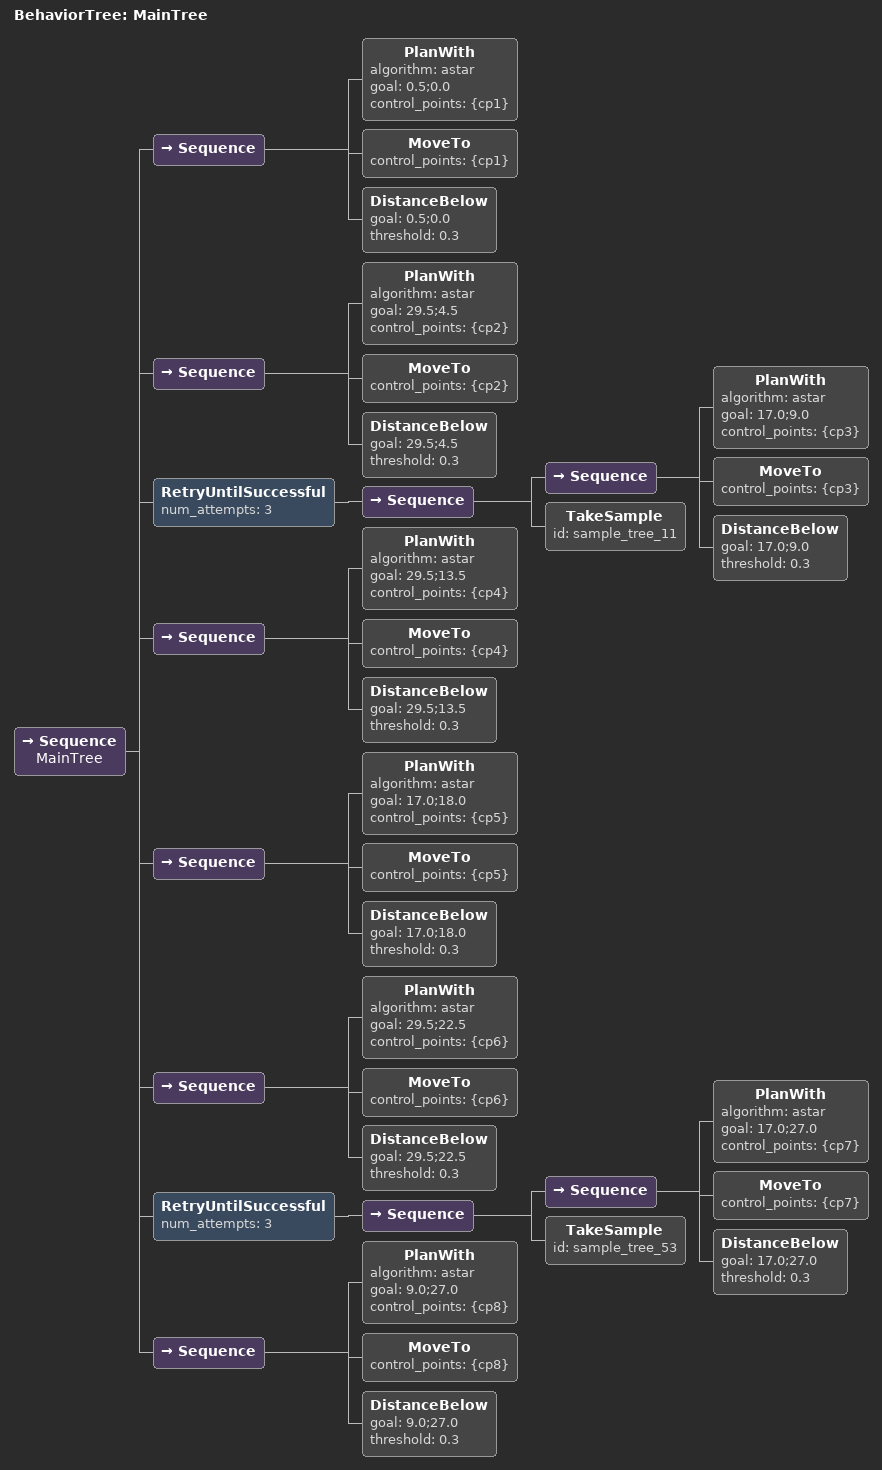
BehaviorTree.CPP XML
<?xml version="1.0"?>
<root BTCPP_format="4" main_tree_to_execute="MainTree">
  <BehaviorTree ID="MainTree">
    <Sequence name="MainTree">
      <!-- move_to_entrance_5: lat=37.266488501443305 lon=-120.42053433807618 -->
      <Sequence>
        <PlanWith algorithm="astar" goal="0.5;0.0" control_points="{cp1}"/>
        <MoveTo control_points="{cp1}"/>
        <DistanceBelow goal="0.5;0.0" threshold="0.3"/>
      </Sequence>
      <!-- move_to_tree_11_row_waypoint: lat=37.26640452995226 lon=-120.42053431151196 -->
      <Sequence>
        <PlanWith algorithm="astar" goal="29.5;4.5" control_points="{cp2}"/>
        <MoveTo control_points="{cp2}"/>
        <DistanceBelow goal="29.5;4.5" threshold="0.3"/>
      </Sequence>
      <RetryUntilSuccessful num_attempts="3">
        <Sequence>
          <!-- approach_tree_11: lat=37.266404577471214 lon=-120.42058159970989 -->
          <Sequence>
            <PlanWith algorithm="astar" goal="17.0;9.0" control_points="{cp3}"/>
            <MoveTo control_points="{cp3}"/>
            <DistanceBelow goal="17.0;9.0" threshold="0.3"/>
          </Sequence>
          <TakeSample id="sample_tree_11"/>
        </Sequence>
      </RetryUntilSuccessful>
      <!-- exit_to_entrance_5: lat=37.266488501443305 lon=-120.42053433807618 (same waypoint as move_to_entrance_5) -->
      <Sequence>
        <PlanWith algorithm="astar" goal="29.5;13.5" control_points="{cp4}"/>
        <MoveTo control_points="{cp4}"/>
        <DistanceBelow goal="29.5;13.5" threshold="0.3"/>
      </Sequence>
      <!-- move_to_entrance_7: lat=37.26648825932271 lon=-120.42043967229692 -->
      <Sequence>
        <PlanWith algorithm="astar" goal="17.0;18.0" control_points="{cp5}"/>
        <MoveTo control_points="{cp5}"/>
        <DistanceBelow goal="17.0;18.0" threshold="0.3"/>
      </Sequence>
      <!-- move_to_tree_53_row_waypoint: lat=37.26621051786413 lon=-120.42043988043025 -->
      <Sequence>
        <PlanWith algorithm="astar" goal="29.5;22.5" control_points="{cp6}"/>
        <MoveTo control_points="{cp6}"/>
        <DistanceBelow goal="29.5;22.5" threshold="0.3"/>
      </Sequence>
      <RetryUntilSuccessful num_attempts="3">
        <Sequence>
          <!-- approach_tree_53: lat=37.26621083783149 lon=-120.42039269568987 -->
          <Sequence>
            <PlanWith algorithm="astar" goal="17.0;27.0" control_points="{cp7}"/>
            <MoveTo control_points="{cp7}"/>
            <DistanceBelow goal="17.0;27.0" threshold="0.3"/>
          </Sequence>
          <TakeSample id="sample_tree_53"/>
        </Sequence>
      </RetryUntilSuccessful>
      <!-- exit_to_entrance_7: lat=37.26648825932271 lon=-120.42043967229692 (same waypoint as move_to_entrance_7) -->
      <Sequence>
        <PlanWith algorithm="astar" goal="9.0;27.0" control_points="{cp8}"/>
        <MoveTo control_points="{cp8}"/>
        <DistanceBelow goal="9.0;27.0" threshold="0.3"/>
      </Sequence>
    </Sequence>
  </BehaviorTree>
</root>
